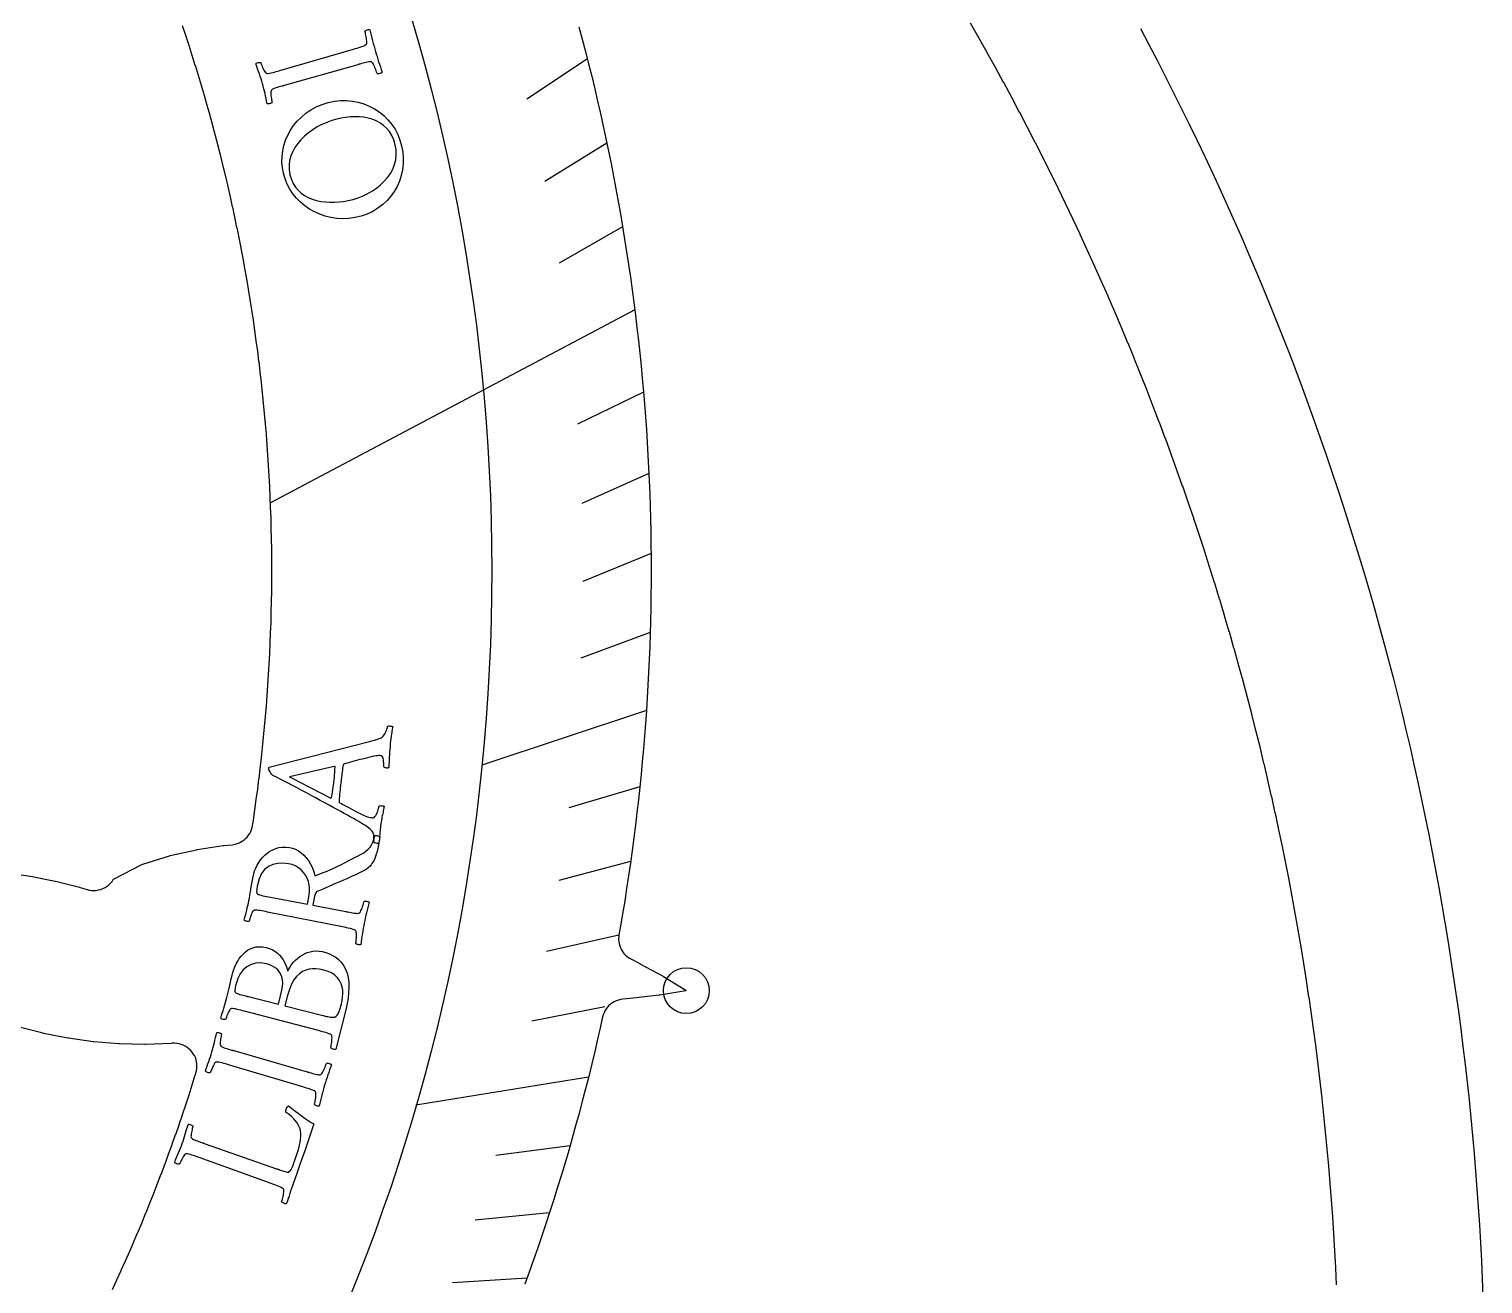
# Model space of a CAD drawing. Header units: millimetres. Extents: x -31.9 to 31.9, y -31.9 to 31.9.
# Drawn here: x 15.98 to 31.88, y 1.31 to 15.03 of the extents above; entities that cross this region are included whole.
import ezdxf

# ---------------------------------------------------------------- set-up
doc = ezdxf.new("R2010")
doc.units = ezdxf.units.MM
for name, color, linetype in [('CUT_INNER', 6, 'Continuous'), ('CUT_OUTER', 1, 'Continuous'), ('ENGRAVE', 7, 'Continuous'), ('ENGRAVE_FINE', 8, 'Continuous'), ('TEXT', 5, 'Continuous')]:
    doc.layers.add(name, color=color, linetype=linetype)

msp = doc.modelspace()

# ---------------------------------------------------------------- linework, layer by layer
at = {"layer": 'CUT_INNER'}
for points in [[(15.7251, 5.8106), (15.9953, 5.7694), (16.0008, 5.7685), (16.2675, 5.7156), (16.2735, 5.7142), (16.5365, 5.6486), (16.5428, 5.6469), (16.6177, 5.6239), (16.6423, 5.6177), (16.6675, 5.6141), (16.6929, 5.613), (16.7183, 5.6145), (16.7434, 5.6186), (16.768, 5.6252), (16.7917, 5.6343), (16.8145, 5.6457), (16.8359, 5.6594), (16.8558, 5.6752), (16.8741, 5.6929), (16.8904, 5.7124), (16.9047, 5.7335), (16.908, 5.739), (16.9134, 5.7421), (17.217, 5.8975), (17.2218, 5.8997), (17.2269, 5.9015), (17.5178, 5.992), (17.5275, 5.9946), (17.8141, 6.059), (17.8223, 6.0605), (18.1057, 6.1045), (18.1135, 6.1055), (18.2028, 6.1137), (18.2263, 6.1169), (18.2494, 6.1224), (18.2719, 6.1301), (18.2935, 6.1398), (18.3141, 6.1516), (18.3335, 6.1653), (18.3515, 6.1807), (18.368, 6.1978), (18.3828, 6.2163), (18.3957, 6.2362), (18.4067, 6.2572), (18.4157, 6.2792), (18.4225, 6.3019), (18.4272, 6.3252), (18.4355, 6.3802), (18.4358, 6.3817), (18.452, 6.4934), (18.4522, 6.4949), (18.4677, 6.6066), (18.4679, 6.6082), (18.4828, 6.72), (18.483, 6.7215), (18.4971, 6.8335), (18.4973, 6.835), (18.5108, 6.947), (18.5109, 6.9485), (18.5237, 7.0606), (18.5239, 7.0621), (18.536, 7.1743), (18.5361, 7.1758), (18.5476, 7.2881), (18.5477, 7.2896), (18.5584, 7.4019), (18.5586, 7.4035), (18.5686, 7.5158), (18.5687, 7.5174), (18.578, 7.6298), (18.5782, 7.6313), (18.5868, 7.7438), (18.5869, 7.7453), (18.5949, 7.8579), (18.595, 7.8594), (18.6022, 7.972), (18.6023, 7.9735), (18.6089, 8.0862), (18.609, 8.0877), (18.6149, 8.2004), (18.615, 8.2019), (18.6201, 8.3146), (18.6202, 8.3161), (18.6247, 8.4289), (18.6248, 8.4304), (18.6286, 8.5432), (18.6286, 8.5447), (18.6317, 8.6575), (18.6318, 8.659), (18.6342, 8.7718), (18.6342, 8.7733), (18.636, 8.8862), (18.636, 8.8877), (18.637, 9.0005), (18.637, 9.002), (18.6374, 9.1149), (18.6374, 9.1164), (18.637, 9.2292), (18.637, 9.2308), (18.636, 9.3436), (18.636, 9.3451), (18.6342, 9.4579), (18.6342, 9.4594), (18.6318, 9.5722), (18.6317, 9.5738), (18.6286, 9.6866), (18.6286, 9.6881), (18.6248, 9.8009), (18.6247, 9.8024), (18.6202, 9.9151), (18.6201, 9.9167), (18.615, 10.0294), (18.6149, 10.0309), (18.609, 10.1436), (18.6089, 10.1451), (18.6023, 10.2577), (18.6022, 10.2593), (18.595, 10.3718), (18.5949, 10.3734), (18.5869, 10.4859), (18.5868, 10.4874), (18.5782, 10.5999), (18.578, 10.6015), (18.5687, 10.7139), (18.5686, 10.7154), (18.5586, 10.8278), (18.5584, 10.8293), (18.5477, 10.9416), (18.5476, 10.9432), (18.5361, 11.0554), (18.536, 11.0569), (18.5239, 11.1691), (18.5237, 11.1706), (18.5109, 11.2827), (18.5108, 11.2843), (18.4973, 11.3963), (18.4971, 11.3978), (18.483, 11.5097), (18.4828, 11.5113), (18.4679, 11.6231), (18.4677, 11.6246), (18.4522, 11.7364), (18.452, 11.7379), (18.4358, 11.8495), (18.4355, 11.8511), (18.4186, 11.9626), (18.4184, 11.9641), (18.4008, 12.0756), (18.4006, 12.0771), (18.3823, 12.1884), (18.3821, 12.1899), (18.3631, 12.3012), (18.3629, 12.3027), (18.3432, 12.4138), (18.343, 12.4153), (18.3226, 12.5263), (18.3224, 12.5278), (18.3014, 12.6386), (18.3011, 12.6401), (18.2794, 12.7508), (18.2791, 12.7524), (18.2568, 12.8629), (18.2564, 12.8644), (18.2334, 12.9749), (18.2331, 12.9764), (18.2094, 13.0867), (18.2091, 13.0882), (18.1847, 13.1984), (18.1844, 13.1998), (18.1593, 13.3099), (18.159, 13.3113), (18.1332, 13.4212), (18.1329, 13.4227), (18.1065, 13.5324), (18.1061, 13.5339), (18.079, 13.6434), (18.0786, 13.6449), (18.0509, 13.7542), (18.0505, 13.7557), (18.0221, 13.8649), (18.0217, 13.8664), (17.9926, 13.9754), (17.9922, 13.9769), (17.9625, 14.0857), (17.962, 14.0872), (17.9316, 14.1958), (17.9312, 14.1973), (17.9001, 14.3058), (17.8997, 14.3072), (17.8679, 14.4155), (17.8675, 14.417), (17.8351, 14.525), (17.8346, 14.5265), (17.8015, 14.6344), (17.8011, 14.6358), (17.7673, 14.7435), (17.7669, 14.745), (17.7325, 14.8524), (17.732, 14.8539), (17.6969, 14.9611), (17.6965, 14.9626), (17.6607, 15.0696)], [(21.9957, 15.0584), (22.0318, 14.9233), (22.067, 14.788), (22.1014, 14.6525), (22.1349, 14.5168), (22.1676, 14.3809), (22.1995, 14.2448), (22.2306, 14.1085), (22.2608, 13.972), (22.2902, 13.8353), (22.3187, 13.6984), (22.3464, 13.5614), (22.3733, 13.4242), (22.3993, 13.2868), (22.4245, 13.1493), (22.4488, 13.0116), (22.4723, 12.8738), (22.4949, 12.7359), (22.5167, 12.5978), (22.5377, 12.4595), (22.5577, 12.3212), (22.577, 12.1827), (22.5954, 12.0441), (22.6129, 11.9054), (22.6296, 11.7666), (22.6455, 11.6277), (22.6604, 11.4887), (22.6746, 11.3496), (22.6879, 11.2105), (22.7003, 11.0712), (22.7119, 10.9319), (22.7226, 10.7925), (22.7324, 10.6531), (22.7414, 10.5135), (22.7496, 10.374), (22.7569, 10.2344), (22.7633, 10.0947), (22.7689, 9.955), (22.7736, 9.8153), (22.7775, 9.6755), (22.7805, 9.5358), (22.7826, 9.396), (22.7839, 9.2562), (22.7844, 9.1164), (22.7839, 8.9766), (22.7827, 8.8368), (22.7805, 8.697), (22.7775, 8.5572), (22.7737, 8.4175), (22.769, 8.2778), (22.7634, 8.1381), (22.757, 7.9984), (22.7497, 7.8588), (22.7415, 7.7192), (22.7325, 7.5797), (22.7227, 7.4403), (22.712, 7.3009), (22.7004, 7.1615), (22.688, 7.0223), (22.6747, 6.8831), (22.6606, 6.744), (22.6456, 6.605), (22.6298, 6.4661), (22.6131, 6.3273), (22.5956, 6.1886), (22.5772, 6.05), (22.558, 5.9116), (22.5379, 5.7732), (22.5169, 5.635), (22.4952, 5.4969), (22.4725, 5.3589), (22.4491, 5.2211), (22.4329, 5.1295), (22.4298, 5.1054), (22.4291, 5.0811), (22.4308, 5.0569), (22.4347, 5.0329), (22.441, 5.0095), (22.4496, 4.9868), (22.4603, 4.965), (22.473, 4.9443), (22.4878, 4.925), (22.5043, 4.9072), (22.5224, 4.8911), (22.5421, 4.8769), (22.563, 4.8646), (22.6614, 4.8129), (22.6626, 4.8123), (22.9143, 4.6768), (22.9211, 4.6728), (23.1645, 4.5213), (23.169, 4.5181), (23.1636, 4.5169), (22.8812, 4.4679), (22.8734, 4.4668), (22.5892, 4.4358), (22.5878, 4.4357), (22.474, 4.4245), (22.4501, 4.421), (22.4267, 4.4152), (22.4039, 4.4072), (22.382, 4.397), (22.3613, 4.3847), (22.3417, 4.3706), (22.3237, 4.3545), (22.3072, 4.3369), (22.2926, 4.3177), (22.2799, 4.2972), (22.2692, 4.2756), (22.2606, 4.253), (22.2543, 4.2297), (22.2309, 4.1243), (22.1999, 3.988), (22.168, 3.8519), (22.1353, 3.7159), (22.1017, 3.5802), (22.0674, 3.4447), (22.0321, 3.3094), (21.9961, 3.1743), (21.9592, 3.0395), (21.9215, 2.9049), (21.883, 2.7705), (21.8437, 2.6363), (21.8035, 2.5024), (21.7625, 2.3687), (21.7207, 2.2353), (21.6781, 2.1022), (21.6346, 1.9693), (21.5904, 1.8367), (21.5453, 1.7044), (21.4994, 1.5723), (21.4527, 1.4405), (21.4052, 1.309)], [(30.277, 1.302), (30.2685, 1.4862), (30.2685, 1.4878), (30.2588, 1.6719), (30.2588, 1.6735), (30.248, 1.8576), (30.2479, 1.8591), (30.236, 2.0431), (30.2359, 2.0447), (30.2229, 2.2286), (30.2228, 2.2301), (30.2087, 2.414), (30.2086, 2.4155), (30.1933, 2.5993), (30.1932, 2.6009), (30.1768, 2.7845), (30.1767, 2.7861), (30.1591, 2.9696), (30.159, 2.9712), (30.1404, 3.1546), (30.1402, 3.1562), (30.1204, 3.3395), (30.1203, 3.341), (30.0994, 3.5243), (30.0992, 3.5258), (30.0772, 3.7089), (30.077, 3.7104), (30.0539, 3.8934), (30.0537, 3.8949), (30.0294, 4.0777), (30.0292, 4.0792), (30.0038, 4.2619), (30.0036, 4.2634), (29.9771, 4.4459), (29.9769, 4.4474), (29.9493, 4.6298), (29.949, 4.6313), (29.9203, 4.8134), (29.92, 4.815), (29.8902, 4.9969), (29.8899, 4.9984), (29.859, 5.1802), (29.8587, 5.1818), (29.8266, 5.3634), (29.8263, 5.3649), (29.7931, 5.5463), (29.7929, 5.5478), (29.7586, 5.729), (29.7583, 5.7305), (29.7228, 5.9115), (29.7225, 5.913), (29.686, 6.0937), (29.6857, 6.0952), (29.6481, 6.2758), (29.6477, 6.2773), (29.609, 6.4576), (29.6087, 6.4591), (29.5688, 6.6391), (29.5685, 6.6406), (29.5275, 6.8204), (29.5272, 6.8219), (29.4851, 7.0015), (29.4848, 7.003), (29.4416, 7.1823), (29.4412, 7.1837), (29.397, 7.3628), (29.3966, 7.3643), (29.3513, 7.543), (29.3509, 7.5445), (29.3044, 7.723), (29.304, 7.7244), (29.2565, 7.9026), (29.2561, 7.9041), (29.2074, 8.082), (29.207, 8.0835), (29.1573, 8.2611), (29.1569, 8.2625), (29.1061, 8.4398), (29.1056, 8.4413), (29.0537, 8.6182), (29.0533, 8.6197), (29.0003, 8.7963), (28.9999, 8.7978), (28.9458, 8.9741), (28.9453, 8.9756), (28.8902, 9.1516), (28.8897, 9.153), (28.8335, 9.3287), (28.833, 9.3301), (28.7757, 9.5054), (28.7752, 9.5069), (28.7168, 9.6818), (28.7163, 9.6832), (28.6569, 9.8578), (28.6564, 9.8593), (28.5959, 10.0335), (28.5953, 10.0349), (28.5337, 10.2087), (28.5332, 10.2102), (28.4706, 10.3836), (28.47, 10.3851), (28.4063, 10.5581), (28.4058, 10.5595), (28.341, 10.7322), (28.3405, 10.7336), (28.2746, 10.9059), (28.2741, 10.9073), (28.2072, 11.0792), (28.2066, 11.0806), (28.1387, 11.2521), (28.1381, 11.2535), (28.0691, 11.4245), (28.0685, 11.4259), (27.9985, 11.5965), (27.9979, 11.5979), (27.9268, 11.7681), (27.9262, 11.7695), (27.854, 11.9392), (27.8534, 11.9406), (27.7803, 12.1099), (27.7797, 12.1113), (27.7054, 12.2801), (27.7048, 12.2815), (27.6296, 12.4499), (27.6289, 12.4513), (27.5527, 12.6192), (27.552, 12.6206), (27.4747, 12.788), (27.4741, 12.7894), (27.3957, 12.9564), (27.3951, 12.9577), (27.3157, 13.1242), (27.315, 13.1256), (27.2347, 13.2916), (27.234, 13.293), (27.1526, 13.4584), (27.1519, 13.4598), (27.0695, 13.6248), (27.0688, 13.6262), (26.9854, 13.7906), (26.9847, 13.792), (26.9003, 13.9559), (26.8996, 13.9573), (26.8141, 14.1207), (26.8134, 14.1221), (26.727, 14.285), (26.7263, 14.2864), (26.6388, 14.4487), (26.6381, 14.4501), (26.5497, 14.6119), (26.5489, 14.6133), (26.4595, 14.7745), (26.4588, 14.7759), (26.3684, 14.9366), (26.3676, 14.9379), (26.2762, 15.0981)], [(16.8969, 1.2513), (16.9442, 1.3538), (16.9448, 1.3552), (16.9915, 1.4579), (16.9921, 1.4593), (17.0382, 1.5623), (17.0388, 1.5637), (17.0842, 1.667), (17.0848, 1.6684), (17.1296, 1.7719), (17.1302, 1.7734), (17.1743, 1.8772), (17.1749, 1.8786), (17.2184, 1.9827), (17.219, 1.9841), (17.2618, 2.0885), (17.2624, 2.0899), (17.3046, 2.1945), (17.3052, 2.196), (17.3468, 2.3008), (17.3473, 2.3023), (17.3883, 2.4074), (17.3888, 2.4088), (17.4291, 2.5142), (17.4296, 2.5157), (17.4693, 2.6213), (17.4698, 2.6227), (17.5088, 2.7286), (17.5093, 2.7301), (17.5476, 2.8362), (17.5482, 2.8376), (17.5858, 2.944), (17.5864, 2.9454), (17.6234, 3.052), (17.6239, 3.0534), (17.6603, 3.1602), (17.6607, 3.1617), (17.6965, 3.2687), (17.6969, 3.2702), (17.732, 3.3774), (17.7325, 3.3788), (17.7669, 3.4863), (17.7673, 3.4878), (17.8011, 3.5954), (17.8015, 3.5969), (17.8083, 3.619), (17.8143, 3.6425), (17.818, 3.6665), (17.8193, 3.6907), (17.8183, 3.715), (17.8149, 3.739), (17.8092, 3.7626), (17.8013, 3.7855), (17.7912, 3.8076), (17.7789, 3.8285), (17.7647, 3.8482), (17.7487, 3.8664), (17.731, 3.883), (17.7117, 3.8978), (17.6911, 3.9106), (17.6694, 3.9214), (17.6467, 3.93), (17.6233, 3.9364), (17.5994, 3.9405), (17.5752, 3.9422), (17.5509, 3.9416), (17.5375, 3.9406), (17.2569, 3.9298), (17.2494, 3.9298), (16.9724, 3.9359), (16.9651, 3.9363), (16.6921, 3.9585), (16.6849, 3.9593), (16.4156, 3.9968), (16.4088, 3.998), (16.1429, 4.0502), (16.1365, 4.0516), (15.8736, 4.1177)]]:
    msp.add_lwpolyline(points, dxfattribs=at)
at = {"layer": 'CUT_OUTER'}
msp.add_lwpolyline([(28.1329, 15.0382), (28.2247, 14.8653), (28.3154, 14.6919), (28.405, 14.5178), (28.4935, 14.3433), (28.581, 14.1682), (28.6674, 13.9925), (28.7527, 13.8164), (28.8369, 13.6397), (28.9201, 13.4625), (29.0021, 13.2848), (29.0831, 13.1066), (29.163, 12.9279), (29.2418, 12.7487), (29.3194, 12.569), (29.396, 12.3889), (29.4715, 12.2083), (29.5458, 12.0272), (29.6191, 11.8457), (29.6912, 11.6638), (29.7622, 11.4814), (29.8321, 11.2985), (29.9008, 11.1153), (29.9685, 10.9316), (30.035, 10.7475), (30.1004, 10.563), (30.1646, 10.3781), (30.2277, 10.1928), (30.2897, 10.0072), (30.3505, 9.8211), (30.4102, 9.6347), (30.4688, 9.4479), (30.5262, 9.2608), (30.5824, 9.0733), (30.6375, 8.8855), (30.6915, 8.6974), (30.7443, 8.5089), (30.7959, 8.3201), (30.8464, 8.1309), (30.8957, 7.9415), (30.9438, 7.7518), (30.9908, 7.5618), (31.0366, 7.3715), (31.0813, 7.1809), (31.1247, 6.9901), (31.167, 6.799), (31.2082, 6.6076), (31.2481, 6.416), (31.2869, 6.2241), (31.3245, 6.032), (31.3609, 5.8397), (31.3962, 5.6472), (31.4302, 5.4544), (31.4631, 5.2615), (31.4948, 5.0683), (31.5253, 4.875), (31.5546, 4.6815), (31.5827, 4.4878), (31.6097, 4.2939), (31.6354, 4.0998), (31.66, 3.9057), (31.6834, 3.7113), (31.7055, 3.5168), (31.7265, 3.3222), (31.7463, 3.1275), (31.7649, 2.9327), (31.7823, 2.7377), (31.7985, 2.5426), (31.8135, 2.3475), (31.8273, 2.1522), (31.8399, 1.9569), (31.8513, 1.7615), (31.8615, 1.566), (31.8705, 1.3705), (31.8784, 1.1749)], dxfattribs=at)
at = {"layer": 'ENGRAVE'}
for points in [[(22.6059, 11.9615), (18.6227, 9.8538)], [(22.7328, 7.583), (20.9343, 6.9831)], [(22.0995, 3.5713), (20.2134, 3.2665)]]:
    msp.add_lwpolyline(points, dxfattribs=at)
for centre, radius in [((0, 9.1156), 21.0426), ((23.1698, 4.518), 0.25)]:
    msp.add_circle(centre, radius, dxfattribs=at)
at = {"layer": 'ENGRAVE_FINE'}
for points in [[(22.0876, 14.7073), (21.4273, 14.2676)], [(22.3006, 13.7857), (21.6239, 13.3673)], [(22.473, 12.8698), (21.7806, 12.4733)], [(22.7011, 11.0622), (21.9801, 10.7109)], [(22.7598, 10.1736), (22.0258, 9.8455)], [(22.7837, 9.2967), (22.0376, 8.9923)], [(22.7741, 8.4328), (22.0169, 8.1524)], [(22.661, 6.748), (21.8841, 6.5167)], [(22.5604, 5.9288), (21.7751, 5.7224)], [(22.4323, 5.1259), (21.6396, 4.9447)], [(22.2782, 4.3399), (21.4791, 4.1842)], [(21.8975, 2.8205), (21.0883, 2.7162)], [(21.6734, 2.0877), (20.8608, 2.0094)], [(21.4286, 1.3733), (20.6134, 1.321)]]:
    msp.add_lwpolyline(points, dxfattribs=at)
at = {"layer": 'TEXT'}
for points in [[(19.7703, 14.7896), (19.7788, 14.7606), (19.7875, 14.732), (19.7965, 14.7039), (19.8056, 14.6763), (19.8149, 14.6486), (19.8241, 14.6201), (19.8334, 14.591), (19.8427, 14.5613), (19.8391, 14.5565), (19.8337, 14.5525), (19.8265, 14.5493), (19.8176, 14.5467), (19.8084, 14.5451), (19.8005, 14.5445), (19.7939, 14.5449), (19.7886, 14.5464), (19.7864, 14.5537), (19.7831, 14.5634), (19.7788, 14.5755), (19.7734, 14.59), (19.7674, 14.6055), (19.7611, 14.6203), (19.7546, 14.6345), (19.7479, 14.6481), (19.7411, 14.6598), (19.7344, 14.6683), (19.7278, 14.6735), (19.7214, 14.6755), (19.7103, 14.6753), (19.6979, 14.674), (19.6842, 14.6717), (19.6692, 14.6683), (19.6533, 14.6643), (19.6367, 14.66), (19.6193, 14.6553), (19.6013, 14.6503), (19.5984, 14.6495), (19.5955, 14.6486), (19.5927, 14.6478), (19.5898, 14.647), (19.5869, 14.6462), (19.584, 14.6454), (19.5811, 14.6445), (19.5782, 14.6437), (18.7729, 14.4163), (18.77, 14.4155), (18.7671, 14.4147), (18.7642, 14.4139), (18.7613, 14.4131), (18.7584, 14.4123), (18.7555, 14.4114), (18.7526, 14.4106), (18.7497, 14.4098), (18.7318, 14.4047), (18.7148, 14.3997), (18.6986, 14.3948), (18.6834, 14.39), (18.6693, 14.3852), (18.6567, 14.3802), (18.6456, 14.3749), (18.636, 14.3695), (18.6322, 14.3648), (18.6295, 14.3574), (18.6278, 14.3472), (18.6272, 14.3342), (18.6274, 14.3196), (18.6284, 14.3048), (18.63, 14.2896), (18.6324, 14.2741), (18.635, 14.2598), (18.6373, 14.2478), (18.6394, 14.2384), (18.6411, 14.2315), (18.6372, 14.2277), (18.6317, 14.224), (18.6245, 14.2206), (18.6158, 14.2174), (18.6068, 14.215), (18.599, 14.2141), (18.5924, 14.2146), (18.5869, 14.2166), (18.581, 14.2453), (18.5751, 14.2733), (18.5693, 14.3007), (18.5634, 14.3275), (18.5573, 14.3541), (18.5506, 14.381), (18.5435, 14.408), (18.5359, 14.4354), (18.5281, 14.4619), (18.5198, 14.4886), (18.511, 14.5154), (18.5017, 14.5423), (18.4921, 14.5694), (18.4823, 14.5966), (18.4723, 14.624), (18.462, 14.6516), (18.4656, 14.6562), (18.4709, 14.6602), (18.478, 14.6636), (18.4869, 14.6663), (18.496, 14.6682), (18.5039, 14.6691), (18.5105, 14.6689), (18.5158, 14.6678), (18.518, 14.661), (18.5213, 14.6519), (18.5257, 14.6406), (18.5311, 14.627), (18.5373, 14.6126), (18.544, 14.5987), (18.5511, 14.5853), (18.5588, 14.5724), (18.5663, 14.5614), (18.5731, 14.5537), (18.5793, 14.5493), (18.5847, 14.5481), (18.5981, 14.5483), (18.6129, 14.5499), (18.6292, 14.5528), (18.6469, 14.557), (18.6657, 14.562), (18.6852, 14.5674), (18.7053, 14.5731), (18.7262, 14.5791), (19.5295, 14.8134), (19.5503, 14.8196), (19.5706, 14.8257), (19.5902, 14.8317), (19.6091, 14.8377), (19.6267, 14.8439), (19.6423, 14.8504), (19.6557, 14.8573), (19.6671, 14.8645), (19.6718, 14.8688), (19.6747, 14.8762), (19.6759, 14.8869), (19.6753, 14.9007), (19.6737, 14.9163), (19.6716, 14.9321), (19.669, 14.9482), (19.6659, 14.9645), (19.6627, 14.9797), (19.66, 14.9923), (19.6576, 15.0022), (19.6556, 15.0095), (19.6593, 15.0136), (19.6647, 15.0175), (19.6717, 15.0212), (19.6804, 15.0246), (19.6893, 15.0273), (19.6971, 15.0283), (19.7038, 15.0278), (19.7094, 15.0257), (19.7174, 14.9953), (19.7251, 14.9651), (19.7326, 14.9352), (19.7398, 14.9054), (19.7471, 14.876), (19.7546, 14.8468), (19.7623, 14.8181), (19.7703, 14.7896)], [(20.0569, 13.755), (20.069, 13.6887), (20.0746, 13.623), (20.0737, 13.5579), (20.0663, 13.4935), (20.0526, 13.4307), (20.033, 13.3704), (20.0075, 13.3126), (19.976, 13.2574), (19.9391, 13.2055), (19.8971, 13.1577), (19.8502, 13.1139), (19.7983, 13.0742), (19.7417, 13.0395), (19.6807, 13.0108), (19.6154, 12.9879), (19.5457, 12.9708), (19.4783, 12.9608), (19.412, 12.9576), (19.3468, 12.9611), (19.2827, 12.9712), (19.2205, 12.9871), (19.1607, 13.0081), (19.1034, 13.0341), (19.0486, 13.0651), (18.9971, 13.1007), (18.9498, 13.1403), (18.9066, 13.1841), (18.8675, 13.2319), (18.8332, 13.2834), (18.8047, 13.3378), (18.7819, 13.3954), (18.7646, 13.4561), (18.7535, 13.5173), (18.7483, 13.5783), (18.7492, 13.6391), (18.7561, 13.6999), (18.7689, 13.7597), (18.7873, 13.8175), (18.8113, 13.8733), (18.841, 13.9271), (18.8761, 13.9784), (18.916, 14.0263), (18.9609, 14.071), (19.0107, 14.1123), (19.0652, 14.1494), (19.124, 14.1813), (19.1873, 14.2078), (19.2549, 14.2291), (19.3215, 14.2435), (19.3876, 14.2511), (19.4532, 14.2518), (19.5182, 14.2457), (19.5818, 14.2332), (19.6431, 14.2151), (19.7021, 14.1911), (19.7587, 14.1615), (19.8121, 14.1264), (19.8615, 14.0863), (19.9069, 14.0413), (19.9481, 13.9913), (19.9843, 13.9371), (20.0145, 13.8796), (20.0387, 13.8189), (20.0569, 13.755)], [(19.9857, 13.7686), (19.9701, 13.822), (19.9493, 13.8698), (19.9234, 13.912), (19.8924, 13.9486), (19.8574, 13.98), (19.8195, 14.0068), (19.7787, 14.0288), (19.7351, 14.0461), (19.6893, 14.0591), (19.6421, 14.0682), (19.5936, 14.0734), (19.5437, 14.0747), (19.4935, 14.0726), (19.4441, 14.0676), (19.3953, 14.0598), (19.3473, 14.049), (19.2925, 14.033), (19.2387, 14.0132), (19.186, 13.9897), (19.1343, 13.9625), (19.0849, 13.932), (19.0387, 13.8987), (18.9957, 13.8626), (18.9561, 13.8237), (18.9206, 13.7824), (18.8904, 13.7391), (18.8654, 13.6938), (18.8455, 13.6464), (18.832, 13.5972), (18.826, 13.5465), (18.8274, 13.4942), (18.8362, 13.4402), (18.8509, 13.3899), (18.8705, 13.3448), (18.8952, 13.3047), (18.9249, 13.2698), (18.9588, 13.2394), (18.996, 13.2133), (19.0364, 13.1912), (19.0802, 13.1734), (19.1263, 13.1594), (19.1738, 13.149), (19.2227, 13.1424), (19.273, 13.1393), (19.3236, 13.1396), (19.3735, 13.1425), (19.4227, 13.1483), (19.4712, 13.1569), (19.5267, 13.1704), (19.5811, 13.1878), (19.6344, 13.209), (19.6867, 13.2341), (19.7368, 13.2629), (19.7836, 13.295), (19.8271, 13.3305), (19.8673, 13.3694), (19.9031, 13.4112), (19.9336, 13.4555), (19.9588, 13.5022), (19.9786, 13.5513), (19.9918, 13.6027), (19.9975, 13.6561), (19.9954, 13.7114), (19.9857, 13.7686)], [(19.5634, 6.3805), (19.5606, 6.3821), (19.5519, 6.387), (19.5375, 6.395), (19.5174, 6.4063), (19.4923, 6.4202), (19.4631, 6.4363), (19.4297, 6.4546), (19.3922, 6.4751), (19.3515, 6.4973), (19.3085, 6.5209), (19.2633, 6.5458), (19.2159, 6.572), (19.1669, 6.5989), (19.1172, 6.626), (19.0667, 6.6532), (19.0155, 6.6805), (18.9644, 6.7075), (18.9143, 6.7339), (18.8653, 6.7597), (18.8173, 6.7849), (18.7713, 6.809), (18.728, 6.8316), (18.6876, 6.8527), (18.6501, 6.8723), (18.6425, 6.8782), (18.6346, 6.8864), (18.6265, 6.897), (18.6182, 6.9098), (18.6109, 6.9229), (18.6059, 6.9342), (18.6032, 6.9436), (18.6028, 6.9511), (18.6031, 6.9528), (18.6034, 6.9542), (18.6039, 6.9552), (18.6044, 6.9558), (18.605, 6.9564), (18.6058, 6.9573), (18.6068, 6.9586), (18.6079, 6.9602), (19.6906, 7.2393), (19.7439, 7.2542), (19.7838, 7.2656), (19.8102, 7.2734), (19.8232, 7.2777), (19.8344, 7.283), (19.8451, 7.2908), (19.8552, 7.301), (19.8648, 7.3137), (19.8736, 7.3278), (19.8812, 7.3419), (19.8877, 7.3562), (19.893, 7.3705), (19.8973, 7.3837), (19.9004, 7.3942), (19.9024, 7.4022), (19.9033, 7.4075), (19.9093, 7.4105), (19.9165, 7.412), (19.925, 7.4122), (19.9348, 7.411), (19.9442, 7.4091), (19.9514, 7.4075), (19.9565, 7.406), (19.9594, 7.4048), (19.955, 7.3761), (19.9508, 7.3491), (19.9468, 7.3235), (19.9431, 7.2994), (19.9395, 7.275), (19.9361, 7.2483), (19.9328, 7.2192), (19.9296, 7.1878), (19.9265, 7.1546), (19.9241, 7.1244), (19.9223, 7.097), (19.9211, 7.0725), (19.9202, 7.048), (19.919, 7.0206), (19.9176, 6.9902), (19.916, 6.9569), (19.9109, 6.9539), (19.9044, 6.9522), (19.8965, 6.9519), (19.8873, 6.9528), (19.8782, 6.9548), (19.8706, 6.9575), (19.8647, 6.9609), (19.8603, 6.965), (19.861, 6.9754), (19.8611, 6.9885), (19.8606, 7.0042), (19.8594, 7.0225), (19.8575, 7.0406), (19.8546, 7.0558), (19.8507, 7.068), (19.846, 7.0772), (19.8416, 7.0812), (19.8356, 7.0844), (19.828, 7.0867), (19.8188, 7.0881), (19.8082, 7.0884), (19.7943, 7.0873), (19.7771, 7.0849), (19.7566, 7.0813), (19.7337, 7.0765), (19.7094, 7.0711), (19.6836, 7.065), (19.6564, 7.0581), (19.6286, 7.0509), (19.6011, 7.0437), (19.5741, 7.0364), (19.5474, 7.0292), (19.522, 7.0222), (19.499, 7.0159), (19.4784, 7.0103), (19.46, 7.0053), (19.445, 7.0012), (19.4343, 6.9983), (19.4279, 6.9966), (19.4257, 6.996), (19.4254, 6.9958), (19.4246, 6.9951), (19.4232, 6.994), (19.4213, 6.9925), (19.4193, 6.9907), (19.4179, 6.9888), (19.4169, 6.9869), (19.4164, 6.985), (19.4138, 6.9693), (19.4113, 6.9519), (19.4087, 6.9328), (19.4063, 6.9119), (19.4038, 6.8904), (19.4014, 6.8698), (19.3991, 6.8498), (19.3969, 6.8306), (19.3963, 6.8257), (19.3957, 6.8207), (19.3951, 6.8158), (19.3945, 6.8108), (19.3939, 6.806), (19.3934, 6.8014), (19.3929, 6.7971), (19.3924, 6.793), (19.389, 6.7644), (19.386, 6.7381), (19.3833, 6.7139), (19.381, 6.6919), (19.3789, 6.6696), (19.3768, 6.6442), (19.3746, 6.6159), (19.3723, 6.5845), (19.3724, 6.5833), (19.3728, 6.5819), (19.3735, 6.5802), (19.3746, 6.5782), (19.3756, 6.5763), (19.3764, 6.5749), (19.3769, 6.5741), (19.377, 6.5738), (19.3794, 6.5726), (19.3865, 6.5688), (19.3983, 6.5625), (19.4149, 6.5537), (19.4346, 6.5432), (19.4562, 6.5316), (19.4795, 6.519), (19.5046, 6.5054), (19.5301, 6.4916), (19.5549, 6.4786), (19.5789, 6.4663), (19.602, 6.4547), (19.6248, 6.4432), (19.6457, 6.4337), (19.6649, 6.426), (19.6824, 6.4202), (19.6981, 6.4158), (19.7122, 6.4123), (19.7246, 6.4096), (19.7354, 6.4078), (19.746, 6.4084), (19.7561, 6.4129), (19.7655, 6.4216), (19.7744, 6.4343), (19.7825, 6.4493), (19.7894, 6.4647), (19.7952, 6.4805), (19.8, 6.4967), (19.8037, 6.5116), (19.8065, 6.5234), (19.8084, 6.5321), (19.8094, 6.5377), (19.8127, 6.5392), (19.8181, 6.5401), (19.8255, 6.5406), (19.8351, 6.5405), (19.8449, 6.5399), (19.8533, 6.5386), (19.8602, 6.5368), (19.8657, 6.5345), (19.8622, 6.516), (19.859, 6.499), (19.8559, 6.4833), (19.853, 6.4691), (19.8502, 6.4555), (19.8473, 6.442), (19.8445, 6.4285), (19.8417, 6.4149), (19.8388, 6.4003), (19.8358, 6.3835), (19.8328, 6.3645), (19.8297, 6.3433), (19.8269, 6.3219), (19.8245, 6.3022), (19.8225, 6.2843), (19.8211, 6.2681), (19.8199, 6.2528), (19.8187, 6.2375), (19.8175, 6.2222), (19.8163, 6.2068), (19.8149, 6.1905), (19.8132, 6.1721), (19.8112, 6.1518), (19.8088, 6.1294), (19.8055, 6.1281), (19.8002, 6.1276), (19.7928, 6.1279), (19.7834, 6.1291), (19.7737, 6.1308), (19.7654, 6.1328), (19.7586, 6.1351), (19.7532, 6.1377), (19.7543, 6.1485), (19.7547, 6.1625), (19.7544, 6.1799), (19.7535, 6.2006), (19.7513, 6.2212), (19.7471, 6.2383), (19.7411, 6.252), (19.7331, 6.2622), (19.7158, 6.2796), (19.6971, 6.2959), (19.6772, 6.3113), (19.656, 6.3256), (19.6339, 6.3394), (19.611, 6.3532), (19.5876, 6.3669), (19.5634, 6.3805)], [(18.8301, 6.8565), (19.2824, 6.6243), (19.2827, 6.6243), (19.2834, 6.6244), (19.2847, 6.6245), (19.2865, 6.6247), (19.2883, 6.6251), (19.2897, 6.6256), (19.2905, 6.6263), (19.2909, 6.6272), (19.2943, 6.6467), (19.2979, 6.6681), (19.3015, 6.6913), (19.3052, 6.7164), (19.3087, 6.7412), (19.3118, 6.7634), (19.3143, 6.783), (19.3164, 6.8001), (19.319, 6.8223), (19.3211, 6.8433), (19.3228, 6.8633), (19.3241, 6.8822), (19.3252, 6.901), (19.3265, 6.9207), (19.3278, 6.9412), (19.3292, 6.9626), (19.3291, 6.9644), (19.3283, 6.9659), (19.3268, 6.9671), (19.3247, 6.9681), (19.3226, 6.9687), (19.3211, 6.9692), (19.3202, 6.9695), (19.3199, 6.9696)], [(18.4322, 5.7644), (18.4392, 5.7955), (18.449, 5.8265), (18.4615, 5.8576), (18.4768, 5.8887), (18.4945, 5.9189), (18.5144, 5.9475), (18.5366, 5.9745), (18.5609, 5.9998), (18.5875, 6.0227), (18.6161, 6.0425), (18.6469, 6.0593), (18.6798, 6.0729), (18.7147, 6.0826), (18.7516, 6.0877), (18.7903, 6.0881), (18.831, 6.0838), (18.865, 6.0759), (18.8978, 6.0634), (18.9293, 6.0462), (18.9596, 6.0243), (18.9879, 5.9989), (19.0139, 5.9711), (19.0373, 5.9409), (19.0583, 5.9083), (19.0762, 5.8744), (19.0905, 5.8404), (19.1012, 5.8064), (19.1083, 5.7723), (19.1543, 5.7902), (19.1985, 5.808), (19.2408, 5.8258), (19.2814, 5.8434), (19.321, 5.8613), (19.3605, 5.8798), (19.4, 5.8989), (19.4394, 5.9186), (19.4798, 5.9393), (19.5223, 5.9612), (19.5669, 5.9845), (19.6136, 6.0091), (19.643, 6.0265), (19.669, 6.0454), (19.6917, 6.0657), (19.7111, 6.0875), (19.7277, 6.1122), (19.7421, 6.1412), (19.7543, 6.1746), (19.7644, 6.2124), (19.7697, 6.215), (19.7765, 6.2158), (19.7849, 6.2148), (19.7947, 6.2121), (19.8043, 6.2087), (19.8116, 6.206), (19.8167, 6.2038), (19.8196, 6.2022), (19.8122, 6.1548), (19.8044, 6.1117), (19.7962, 6.0729), (19.7878, 6.0385), (19.7793, 6.0084), (19.7712, 5.9829), (19.7633, 5.9618), (19.7558, 5.9452), (19.7495, 5.9349), (19.7417, 5.9227), (19.7325, 5.9087), (19.7219, 5.8928), (19.7089, 5.8765), (19.6925, 5.861), (19.6728, 5.8463), (19.6499, 5.8324), (19.6389, 5.8268), (19.6238, 5.8193), (19.6045, 5.8099), (19.5811, 5.7987), (19.5543, 5.786), (19.5247, 5.7724), (19.4924, 5.7577), (19.4574, 5.742), (19.4203, 5.7255), (19.3821, 5.7086), (19.3425, 5.6913), (19.3017, 5.6735), (19.2605, 5.6557), (19.2197, 5.6385), (19.1794, 5.6217), (19.1395, 5.6055), (19.1274, 5.5979), (19.1176, 5.5863), (19.1102, 5.5708), (19.105, 5.5513), (19.0862, 5.4519), (19.4449, 5.383), (19.4478, 5.3825), (19.4508, 5.3819), (19.4537, 5.3813), (19.4567, 5.3808), (19.4596, 5.3802), (19.4626, 5.3796), (19.4656, 5.3791), (19.4685, 5.3785), (19.4868, 5.3751), (19.5043, 5.3719), (19.5209, 5.369), (19.5367, 5.3665), (19.5514, 5.3645), (19.565, 5.3634), (19.5772, 5.3631), (19.5883, 5.3638), (19.5938, 5.3664), (19.5996, 5.372), (19.6057, 5.3807), (19.6121, 5.3924), (19.6185, 5.406), (19.6243, 5.4202), (19.6295, 5.4351), (19.6343, 5.4505), (19.6383, 5.4651), (19.6415, 5.4772), (19.6439, 5.4868), (19.6454, 5.4941), (19.6506, 5.4959), (19.6572, 5.4968), (19.6651, 5.4969), (19.6744, 5.496), (19.6835, 5.4943), (19.6909, 5.4917), (19.6966, 5.4882), (19.7007, 5.4839), (19.6932, 5.4544), (19.686, 5.4255), (19.679, 5.3972), (19.6721, 5.3696), (19.6655, 5.3421), (19.6592, 5.3141), (19.6531, 5.2856), (19.6472, 5.2568), (19.6419, 5.2285), (19.6368, 5.2), (19.6319, 5.1711), (19.6274, 5.1419), (19.623, 5.1124), (19.6186, 5.0826), (19.6143, 5.0526), (19.61, 5.0223), (19.6046, 5.0198), (19.598, 5.0188), (19.5901, 5.0192), (19.581, 5.021), (19.5721, 5.0238), (19.5648, 5.0268), (19.5591, 5.0301), (19.555, 5.0338), (19.5563, 5.0411), (19.5578, 5.0509), (19.5594, 5.0633), (19.5611, 5.0783), (19.5626, 5.0945), (19.5634, 5.1104), (19.5635, 5.126), (19.5628, 5.1415), (19.5614, 5.1551), (19.559, 5.1654), (19.5556, 5.1723), (19.5514, 5.176), (19.5394, 5.1821), (19.5256, 5.1877), (19.5098, 5.1927), (19.4922, 5.1972), (19.4732, 5.2015), (19.4535, 5.2058), (19.433, 5.2101), (19.4117, 5.2144), (18.591, 5.3774), (18.5697, 5.3816), (18.5489, 5.3856), (18.5287, 5.3894), (18.5092, 5.3929), (18.4907, 5.3957), (18.474, 5.3973), (18.4589, 5.3977), (18.4455, 5.3969), (18.4395, 5.3954), (18.4335, 5.3907), (18.4277, 5.3827), (18.4219, 5.3713), (18.4163, 5.3581), (18.4111, 5.3446), (18.4061, 5.3308), (18.4015, 5.3167), (18.3974, 5.3035), (18.3942, 5.2925), (18.3918, 5.2836), (18.3902, 5.2769), (18.385, 5.2754), (18.3784, 5.2747), (18.3705, 5.275), (18.3613, 5.2761), (18.3522, 5.2781), (18.3448, 5.2808), (18.3392, 5.2842), (18.3352, 5.2884), (18.342, 5.3161), (18.3489, 5.3434), (18.3557, 5.3704), (18.3626, 5.397), (18.3693, 5.4234), (18.3755, 5.4498), (18.3813, 5.4761), (18.3867, 5.5024), (18.392, 5.5302), (18.3972, 5.5591), (18.4024, 5.5891), (18.4074, 5.6202), (18.4127, 5.6529), (18.4186, 5.6879), (18.4251, 5.7251), (18.4322, 5.7644)], [(18.8198, 5.9059), (18.7586, 5.9121), (18.7018, 5.9091), (18.6491, 5.897), (18.6008, 5.8758), (18.5586, 5.8438), (18.5246, 5.7991), (18.4986, 5.7418), (18.4804, 5.6718), (18.4788, 5.6621), (18.4769, 5.6502), (18.4749, 5.636), (18.4727, 5.6195), (18.4714, 5.6036), (18.4723, 5.591), (18.4754, 5.5818), (18.4807, 5.5759), (18.4905, 5.5706), (18.5035, 5.5655), (18.5197, 5.5606), (18.5392, 5.5559), (18.5603, 5.5514), (18.5817, 5.547), (18.6031, 5.5427), (18.6247, 5.5385), (19.0271, 5.4632), (19.0462, 5.5643), (19.0508, 5.6012), (19.0509, 5.6381), (19.0464, 5.6749), (19.0374, 5.7116), (19.0241, 5.747), (19.0067, 5.7799), (18.9853, 5.8103), (18.9598, 5.8382), (18.9305, 5.8624), (18.8973, 5.8818), (18.8604, 5.8963), (18.8198, 5.9059)], [(18.2034, 4.6868), (18.2118, 4.7175), (18.2221, 4.7482), (18.2342, 4.779), (18.2483, 4.8099), (18.2642, 4.8398), (18.282, 4.8679), (18.3016, 4.8941), (18.323, 4.9184), (18.3464, 4.9403), (18.3721, 4.959), (18.4, 4.9745), (18.4301, 4.9869), (18.4625, 4.9952), (18.4974, 4.9986), (18.5348, 4.997), (18.5747, 4.9903), (18.6097, 4.9804), (18.6419, 4.9667), (18.6716, 4.9491), (18.6985, 4.9278), (18.7226, 4.904), (18.7437, 4.8794), (18.7617, 4.854), (18.7767, 4.8276), (18.7888, 4.802), (18.7984, 4.7785), (18.8053, 4.7572), (18.8096, 4.7382), (18.8111, 4.7356), (18.8129, 4.7344), (18.815, 4.7347), (18.8174, 4.7364), (18.8238, 4.7539), (18.833, 4.7723), (18.8449, 4.7916), (18.8595, 4.8118), (18.8767, 4.8321), (18.8961, 4.8518), (18.9179, 4.871), (18.9419, 4.8895), (18.9678, 4.9065), (18.9954, 4.9211), (19.0245, 4.9331), (19.0554, 4.9428), (19.0874, 4.9491), (19.1204, 4.9515), (19.1543, 4.9499), (19.1892, 4.9442), (19.2292, 4.9337), (19.267, 4.9198), (19.3026, 4.9027), (19.3359, 4.8824), (19.3667, 4.8578), (19.3948, 4.8282), (19.4203, 4.7935), (19.443, 4.7537), (19.4608, 4.7103), (19.473, 4.6624), (19.4795, 4.6098), (19.4803, 4.5528), (19.4769, 4.4939), (19.4709, 4.4358), (19.4621, 4.3786), (19.4507, 4.3223), (19.3355, 3.8768), (19.33, 3.8746), (19.3233, 3.874), (19.3155, 3.8749), (19.3065, 3.8772), (19.2978, 3.8805), (19.2906, 3.8839), (19.2851, 3.8876), (19.2813, 3.8915), (19.283, 3.8987), (19.2851, 3.9084), (19.2874, 3.9207), (19.29, 3.9356), (19.2925, 3.9516), (19.2942, 3.9675), (19.2951, 3.9831), (19.2954, 3.9985), (19.2947, 4.0122), (19.293, 4.0226), (19.29, 4.0298), (19.286, 4.0336), (19.2744, 4.0404), (19.261, 4.0468), (19.2455, 4.0528), (19.2282, 4.0583), (19.2095, 4.0637), (19.1901, 4.0691), (19.1698, 4.0747), (19.1489, 4.0802), (18.3396, 4.293), (18.3186, 4.2985), (18.2981, 4.3037), (18.2782, 4.3086), (18.2589, 4.3133), (18.2406, 4.3171), (18.224, 4.3197), (18.2089, 4.321), (18.1955, 4.321), (18.1894, 4.3199), (18.1832, 4.3156), (18.1769, 4.3079), (18.1705, 4.2968), (18.1641, 4.2839), (18.158, 4.2706), (18.1522, 4.2568), (18.1466, 4.2426), (18.1417, 4.2293), (18.1377, 4.2182), (18.1347, 4.2093), (18.1327, 4.2027), (18.1275, 4.2014), (18.1209, 4.2012), (18.113, 4.2019), (18.1039, 4.2035), (18.0949, 4.206), (18.0877, 4.2092), (18.0823, 4.2129), (18.0785, 4.2174), (18.087, 4.2447), (18.0955, 4.2717), (18.104, 4.2985), (18.1125, 4.3251), (18.1209, 4.3514), (18.1287, 4.3777), (18.1361, 4.4038), (18.143, 4.4298), (18.1499, 4.4572), (18.1568, 4.4855), (18.1636, 4.5149), (18.1704, 4.5452), (18.1775, 4.5772), (18.1854, 4.6115), (18.194, 4.648), (18.2034, 4.6868)], [(18.7095, 4.369), (18.7481, 4.5239), (18.7558, 4.5645), (18.7583, 4.602), (18.7556, 4.6364), (18.7477, 4.6678), (18.7357, 4.6961), (18.7204, 4.7214), (18.702, 4.7438), (18.6805, 4.7632), (18.6568, 4.7797), (18.6321, 4.7933), (18.6063, 4.804), (18.5795, 4.8118), (18.5184, 4.8207), (18.4623, 4.8183), (18.4111, 4.8045), (18.3648, 4.7794), (18.3245, 4.7446), (18.2914, 4.7018), (18.2652, 4.6507), (18.2461, 4.5915), (18.2438, 4.582), (18.2413, 4.5702), (18.2384, 4.5561), (18.2352, 4.5398), (18.2331, 4.524), (18.2332, 4.5114), (18.2358, 4.502), (18.2407, 4.4958), (18.2489, 4.4911), (18.2595, 4.4864), (18.2724, 4.4817), (18.2877, 4.477), (18.3043, 4.4723), (18.3215, 4.4677), (18.3392, 4.463), (18.3575, 4.4583), (18.3612, 4.4573), (18.3648, 4.4564), (18.368, 4.4556), (18.3711, 4.4548), (18.374, 4.4541), (18.3769, 4.4534), (18.3798, 4.4526), (18.3827, 4.4519)], [(18.7815, 4.3507), (19.1938, 4.2461), (19.2015, 4.2442), (19.2111, 4.242), (19.2226, 4.2394), (19.2359, 4.2365), (19.25, 4.2336), (19.2638, 4.2312), (19.2773, 4.2293), (19.2906, 4.2278), (19.3027, 4.227), (19.3126, 4.227), (19.3205, 4.2278), (19.3262, 4.2293), (19.3398, 4.2386), (19.3517, 4.2505), (19.3619, 4.265), (19.3705, 4.2823), (19.3781, 4.3018), (19.3854, 4.3235), (19.3924, 4.3471), (19.3991, 4.3728), (19.4066, 4.4096), (19.4113, 4.4467), (19.4132, 4.484), (19.4122, 4.5216), (19.4069, 4.5585), (19.3959, 4.5937), (19.3791, 4.6271), (19.3566, 4.6588), (19.3272, 4.6874), (19.2897, 4.7115), (19.2441, 4.7312), (19.1904, 4.7466), (19.1541, 4.753), (19.1177, 4.7559), (19.0811, 4.7553), (19.0443, 4.7512), (19.0081, 4.7419), (18.9734, 4.7259), (18.9399, 4.7031), (18.9079, 4.6736), (18.8782, 4.6359), (18.852, 4.5884), (18.8293, 4.5311), (18.8098, 4.464)], [(17.9824, 3.847), (17.99, 3.8735), (17.997, 3.8998), (18.0036, 3.9258), (18.0096, 3.9516), (18.0156, 3.9776), (18.0217, 4.0041), (18.0282, 4.0312), (18.0348, 4.0588), (18.0403, 4.0607), (18.0469, 4.0611), (18.0547, 4.0601), (18.0637, 4.0577), (18.0724, 4.0544), (18.0795, 4.051), (18.085, 4.0474), (18.0889, 4.0436), (18.0872, 4.0369), (18.0852, 4.0277), (18.0829, 4.0162), (18.0804, 4.0022), (18.0779, 3.9872), (18.0759, 3.9726), (18.0743, 3.9583), (18.0733, 3.9444), (18.0733, 3.9319), (18.0747, 3.922), (18.0777, 3.9146), (18.0822, 3.9098), (18.0918, 3.9044), (18.1031, 3.8991), (18.116, 3.8939), (18.1305, 3.8889), (18.1461, 3.884), (18.1625, 3.8789), (18.1797, 3.8738), (18.1977, 3.8685), (18.2006, 3.8677), (18.2035, 3.8669), (18.2063, 3.866), (18.2092, 3.8652), (18.2121, 3.8644), (18.215, 3.8635), (18.2179, 3.8627), (18.2208, 3.8619), (19.0248, 3.6301), (19.0277, 3.6292), (19.0306, 3.6284), (19.0335, 3.6275), (19.0364, 3.6267), (19.0393, 3.6259), (19.0422, 3.625), (19.0451, 3.6242), (19.0479, 3.6234), (19.0659, 3.6183), (19.083, 3.6135), (19.0993, 3.6092), (19.1147, 3.6052), (19.1293, 3.6019), (19.1426, 3.5995), (19.1548, 3.5982), (19.1659, 3.5979), (19.1716, 3.5999), (19.1779, 3.605), (19.1847, 3.6131), (19.1922, 3.6242), (19.1998, 3.6371), (19.2069, 3.6508), (19.2135, 3.6651), (19.2196, 3.68), (19.2249, 3.6941), (19.2292, 3.7059), (19.2325, 3.7153), (19.2346, 3.7224), (19.24, 3.7237), (19.2466, 3.7241), (19.2545, 3.7234), (19.2636, 3.7217), (19.2725, 3.7191), (19.2797, 3.7158), (19.2851, 3.7119), (19.2887, 3.7072), (19.2787, 3.6785), (19.2688, 3.6504), (19.2592, 3.6229), (19.2499, 3.596), (19.2408, 3.5692), (19.232, 3.5419), (19.2233, 3.5141), (19.2149, 3.4859), (19.2069, 3.4583), (19.1993, 3.4303), (19.1918, 3.402), (19.1847, 3.3733), (19.1776, 3.3443), (19.1705, 3.3151), (19.1635, 3.2856), (19.1564, 3.2558), (19.1508, 3.2538), (19.1442, 3.2534), (19.1364, 3.2545), (19.1275, 3.2572), (19.1188, 3.2607), (19.1118, 3.2644), (19.1065, 3.2682), (19.1027, 3.2722), (19.1047, 3.2793), (19.107, 3.289), (19.1098, 3.3012), (19.1129, 3.316), (19.1158, 3.332), (19.118, 3.3477), (19.1195, 3.3633), (19.1203, 3.3787), (19.1201, 3.3924), (19.1186, 3.4029), (19.1159, 3.4101), (19.112, 3.4142), (19.1007, 3.4213), (19.0874, 3.4281), (19.0722, 3.4346), (19.055, 3.4407), (19.0365, 3.4467), (19.0173, 3.4527), (18.9973, 3.4589), (18.9765, 3.4652), (18.1745, 3.7039), (18.1537, 3.7101), (18.1333, 3.716), (18.1136, 3.7215), (18.0944, 3.7268), (18.0763, 3.7312), (18.0598, 3.7343), (18.0448, 3.7361), (18.0314, 3.7365), (18.0252, 3.7357), (18.0189, 3.7315), (18.0123, 3.724), (18.0056, 3.7132), (17.9988, 3.7005), (17.9923, 3.6874), (17.986, 3.6738), (17.98, 3.6598), (17.9746, 3.6466), (17.9703, 3.6357), (17.967, 3.6269), (17.9648, 3.6203), (17.9595, 3.6192), (17.9529, 3.6192), (17.9451, 3.6201), (17.936, 3.6221), (17.9271, 3.6249), (17.92, 3.6282), (17.9147, 3.6322), (17.9111, 3.6367), (17.9205, 3.6637), (17.9298, 3.6905), (17.9392, 3.717), (17.9486, 3.7433), (17.9577, 3.7694), (17.9664, 3.7953), (17.9747, 3.8212), (17.9824, 3.847)], [(18.6869, 2.5709), (18.6891, 2.5702), (18.6917, 2.5693), (18.6948, 2.5682), (18.6983, 2.5669), (18.7075, 2.5637), (18.7179, 2.5601), (18.7297, 2.5559), (18.7428, 2.5514), (18.7563, 2.5468), (18.7693, 2.5426), (18.7817, 2.5389), (18.7937, 2.5357), (18.8043, 2.5333), (18.8127, 2.5323), (18.8189, 2.5325), (18.8229, 2.5341), (18.8324, 2.5422), (18.841, 2.5518), (18.8487, 2.5629), (18.8554, 2.5756), (18.8622, 2.5911), (18.8699, 2.6107), (18.8787, 2.6345), (18.8884, 2.6623), (18.9244, 2.7685), (18.9329, 2.7965), (18.9402, 2.8263), (18.9464, 2.858), (18.9514, 2.8915), (18.9544, 2.9246), (18.9545, 2.955), (18.9517, 2.9827), (18.946, 3.0077), (18.9379, 3.0292), (18.9272, 3.0508), (18.9139, 3.0726), (18.898, 3.0945), (18.8787, 3.1166), (18.8553, 3.1391), (18.8278, 3.1619), (18.7961, 3.185), (18.7921, 3.1897), (18.7903, 3.1964), (18.7906, 3.205), (18.7931, 3.2155), (18.7988, 3.2311), (18.805, 3.2434), (18.8117, 3.2524), (18.819, 3.258), (18.8536, 3.2321), (18.8892, 3.2052), (18.9258, 3.1772), (18.9634, 3.1482), (19.0003, 3.1205), (19.0349, 3.0966), (19.0673, 3.0764), (19.0975, 3.0599), (19.0727, 2.9831), (19.0473, 2.9069), (19.0211, 2.8311), (18.9942, 2.7558), (18.9662, 2.6784), (18.9368, 2.5961), (18.9057, 2.5089), (18.8731, 2.4169), (18.8619, 2.3849), (18.8516, 2.3545), (18.8423, 2.3257), (18.8338, 2.2985), (18.8255, 2.2718), (18.8167, 2.2448), (18.8073, 2.2175), (18.7973, 2.1899), (18.7917, 2.1882), (18.785, 2.1882), (18.7772, 2.1897), (18.7685, 2.1929), (18.7601, 2.1969), (18.7533, 2.2009), (18.7482, 2.2051), (18.7446, 2.2093), (18.747, 2.2163), (18.7499, 2.2258), (18.7533, 2.2379), (18.7573, 2.2524), (18.7611, 2.2682), (18.7642, 2.2838), (18.7665, 2.2993), (18.7682, 2.3146), (18.7687, 2.3283), (18.7679, 2.3389), (18.7656, 2.3462), (18.7619, 2.3505), (18.751, 2.3583), (18.7381, 2.3658), (18.7233, 2.3731), (18.7065, 2.3802), (18.6884, 2.3872), (18.6695, 2.3943), (18.6498, 2.4016), (18.6294, 2.409), (17.8421, 2.6924), (17.8216, 2.6997), (17.8017, 2.7067), (17.7823, 2.7134), (17.7635, 2.7197), (17.7456, 2.7252), (17.7293, 2.7292), (17.7144, 2.7318), (17.7011, 2.733), (17.6949, 2.7325), (17.6883, 2.7287), (17.6813, 2.7216), (17.674, 2.7111), (17.6665, 2.6989), (17.6593, 2.6861), (17.6522, 2.6729), (17.6455, 2.6592), (17.6393, 2.6464), (17.6344, 2.6357), (17.6307, 2.6271), (17.6281, 2.6207), (17.6227, 2.6199), (17.6161, 2.6202), (17.6084, 2.6216), (17.5994, 2.6241), (17.5907, 2.6274), (17.5838, 2.6311), (17.5787, 2.6354), (17.5754, 2.6401), (17.5862, 2.6665), (17.5971, 2.6927), (17.6079, 2.7187), (17.6188, 2.7444), (17.6294, 2.7699), (17.6395, 2.7954), (17.6492, 2.8207), (17.6584, 2.846), (17.6674, 2.8721), (17.6759, 2.8979), (17.6839, 2.9235), (17.6914, 2.949), (17.6988, 2.9746), (17.7064, 3.0007), (17.7144, 3.0274), (17.7226, 3.0546), (17.7281, 3.0561), (17.7348, 3.0562), (17.7425, 3.0548), (17.7513, 3.0518), (17.7598, 3.0481), (17.7668, 3.0443), (17.7721, 3.0404), (17.7757, 3.0364), (17.7737, 3.0297), (17.7712, 3.0207), (17.7682, 3.0093), (17.7649, 2.9955), (17.7615, 2.9807), (17.7587, 2.9661), (17.7564, 2.952), (17.7546, 2.9381), (17.7538, 2.9257), (17.7547, 2.9157), (17.7573, 2.9082), (17.7615, 2.9032), (17.7708, 2.8972), (17.7818, 2.8912), (17.7943, 2.8854), (17.8085, 2.8796), (17.8239, 2.8738), (17.84, 2.8678), (17.8569, 2.8617), (17.8745, 2.8555), (17.8773, 2.8545), (17.8802, 2.8535), (17.883, 2.8525), (17.8859, 2.8515), (17.8887, 2.8505), (17.8915, 2.8495), (17.8944, 2.8485), (17.8972, 2.8475)]]:
    msp.add_lwpolyline(points, close=True, dxfattribs=at)

doc.saveas('drawing.dxf')
